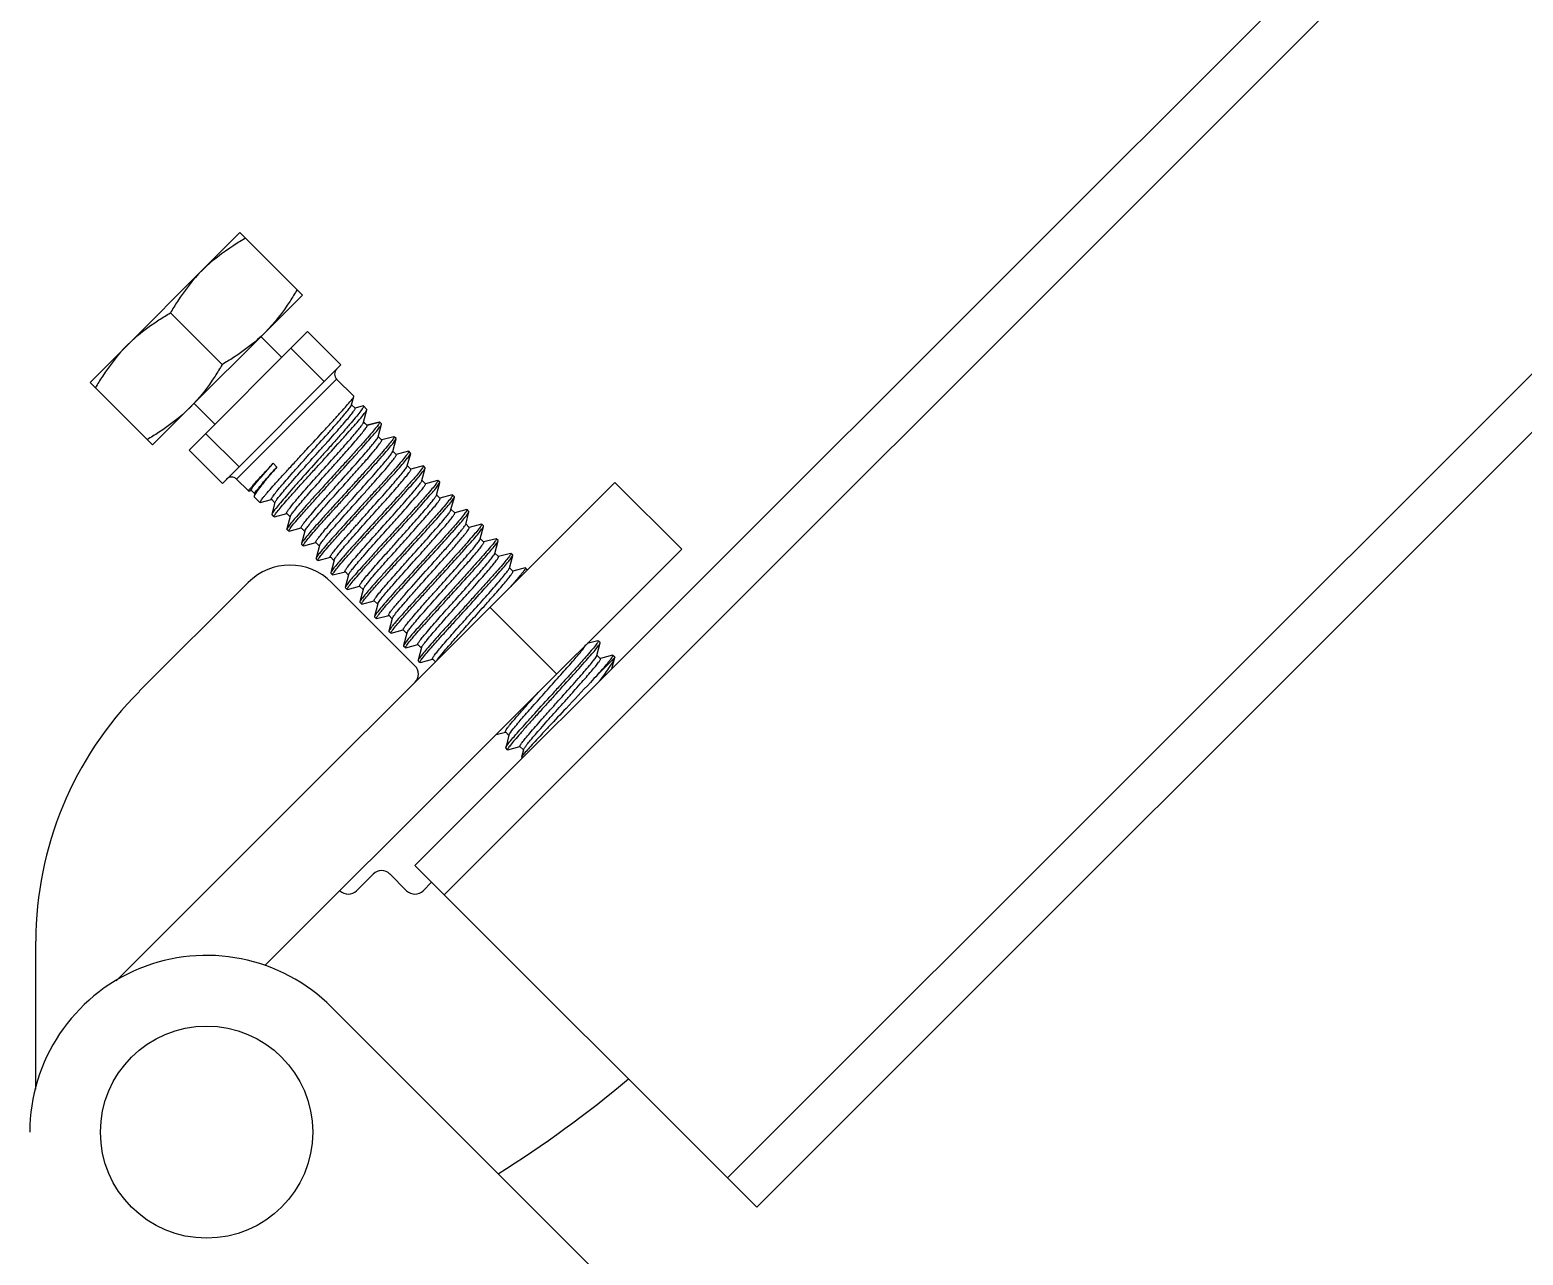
# Model space of a CAD drawing. Extents: x 27938 to 1507990, y 110129 to 923079.
# Drawn here: x 529863 to 530991, y 365994 to 366920 of the extents above; entities that cross this region are included whole.
import ezdxf

# ---------------------------------------------------------------- set-up
doc = ezdxf.new("R2010")
doc.units = 0
doc.header["$LTSCALE"] = 1000
doc.header["$MEASUREMENT"] = 0

msp = doc.modelspace()

# ---------------------------------------------------------------- linework, layer by layer
at = {"linetype": 'Continuous'}
for p, q in [((530154, 366288.5), (532699.4, 368833.9)), ((530176, 366266.5), (532721.4, 368811.9)), ((530390, 366052.6), (532935.4, 368598)), ((530412, 366030.6), (532957.4, 368576)), ((530021.9, 366766.7), (529908.7, 366653.4)), ((530021.9, 366766.7), (530069.1, 366719.5)), ((530069.1, 366719.5), (529955.8, 366606.3)), ((529969.4, 366706), (530008.4, 366667)), ((529983.5, 366602.4), (530072.9, 366691.9)), ((530037.6, 366688.1), (530053.4, 366672.3)), ((530072.9, 366691.9), (530098.1, 366666.7)), ((530060.4, 366679.3), (530085.5, 366654.2)), ((530008.6, 366577.2), (530098.1, 366666.7)), ((530019.4, 366580.5), (530094.9, 366656)), ((530107.9, 366643), (530094.9, 366656)), ((529908.7, 366653.4), (529955.8, 366606.3)), ((530106.2, 366636.5), (530107.9, 366642.8)), ((530107.9, 366642.8), (530107.9, 366643)), ((529987.3, 366637.7), (530003, 366622)), ((530108.9, 366634), (530106.2, 366636.7)), ((530114.8, 366635.7), (530108.9, 366634.1)), ((530114.8, 366635.7), (530115.2, 366635.7)), ((530117.7, 366633.1), (530115.2, 366635.7)), ((530115.2, 366623.4), (530117.7, 366632.9)), ((530117.7, 366633.1), (530117.7, 366633.1)), ((530117.7, 366632.9), (530117.7, 366633.1)), ((530118, 366620.9), (530115.2, 366623.7)), ((530117.9, 366621), (530115.2, 366623.6)), ((530127.1, 366623.5), (530117.9, 366621.1)), ((530118, 366620.9), (530117.9, 366621)), ((530127.4, 366623.4), (530118, 366620.9)), ((530126.2, 366612.4), (530128.7, 366621.9)), ((530127.1, 366623.5), (530127.3, 366623.5)), ((530127.3, 366623.5), (530127.4, 366623.4)), ((530128.7, 366622.1), (530127.4, 366623.5)), ((530128.7, 366621.9), (530128.7, 366622.1)), ((529996, 366615), (530021.2, 366589.8)), ((530128.9, 366610), (530126.3, 366612.6)), ((530138.1, 366612.5), (530128.9, 366610.1)), ((530137.2, 366601.4), (530139.7, 366610.9)), ((530138.1, 366612.5), (530138.4, 366612.5)), ((530139.7, 366611.1), (530138.4, 366612.5)), ((530139.7, 366610.9), (530139.7, 366611.1)), ((529983.5, 366602.4), (530008.6, 366577.2)), ((530139.9, 366599), (530137.3, 366601.6)), ((530149.1, 366601.5), (530139.9, 366599.1)), ((530148.2, 366590.4), (530150.8, 366599.8)), ((530149.1, 366601.5), (530149.4, 366601.5)), ((530150.7, 366600.1), (530149.4, 366601.5)), ((530150.8, 366599.8), (530150.7, 366600.1)), ((530047, 366592.4), (530049.7, 366589.6)), ((530148.2, 366590.2), (530148.2, 366590.4)), ((530150.9, 366587.9), (530148.3, 366590.6)), ((530160.1, 366590.5), (530150.9, 366588)), ((530159.2, 366579.4), (530161.8, 366588.8)), ((530160.1, 366590.5), (530160.4, 366590.5)), ((530161.7, 366589.1), (530160.4, 366590.5)), ((530161.8, 366588.8), (530161.7, 366589.1)), ((529928.5, 366201.5), (530305, 366577.9)), ((530028.4, 366571.5), (530019.4, 366580.5)), ((530162, 366576.9), (530159.3, 366579.6)), ((530171.1, 366579.5), (530161.9, 366577)), ((530170.2, 366568.4), (530172.8, 366577.8)), ((530171.1, 366579.5), (530171.4, 366579.5)), ((530172.8, 366578.1), (530171.4, 366579.5)), ((530172.8, 366577.8), (530172.8, 366578.1)), ((530355.4, 366527.6), (530305, 366577.9)), ((530028.5, 366571.4), (530028.4, 366571.5)), ((530028.5, 366571.4), (530030.3, 366571.9)), ((530030.3, 366572), (530033, 366569.3)), ((530033.1, 366569.5), (530032.6, 366567.7)), ((530037, 366562.9), (530032.6, 366567.2)), ((530037.2, 366562.9), (530045.6, 366565.1)), ((530045.6, 366565.2), (530048.3, 366562.5)), ((530173, 366565.9), (530170.3, 366568.6)), ((530182.1, 366568.5), (530172.9, 366566)), ((530181.2, 366557.4), (530183.8, 366566.8)), ((530182.1, 366568.5), (530182.4, 366568.5)), ((530183.8, 366567.1), (530182.4, 366568.5)), ((530183.8, 366566.8), (530183.8, 366567.1)), ((530037.2, 366562.9), (530037, 366562.9)), ((530048.3, 366562.8), (530046, 366554.1)), ((530046, 366554.1), (530046.1, 366553.8)), ((530047.7, 366552.1), (530046.1, 366553.8)), ((530048, 366552.1), (530057.2, 366554.6)), ((530057.1, 366554.7), (530059.8, 366552)), ((530184, 366554.9), (530181.3, 366557.6)), ((530193.1, 366557.5), (530184, 366555)), ((530192.3, 366546.3), (530194.8, 366555.8)), ((530193.1, 366557.5), (530193.4, 366557.4)), ((530194.8, 366556.1), (530193.4, 366557.4)), ((530194.8, 366555.8), (530194.8, 366556.1)), ((530048, 366552.1), (530047.7, 366552.1)), ((530059.9, 366552.2), (530057.3, 366542.8)), ((530057.3, 366542.8), (530057.4, 366542.5)), ((530058.7, 366541.1), (530057.4, 366542.5)), ((530059, 366541.1), (530068.2, 366543.6)), ((530068.1, 366543.7), (530070.8, 366541)), ((530195, 366543.9), (530192.3, 366546.6)), ((530204.2, 366546.5), (530195, 366544)), ((530203.3, 366535.3), (530205.8, 366544.8)), ((530204.2, 366546.5), (530204.4, 366546.4)), ((530205.8, 366545.1), (530204.4, 366546.4)), ((530205.8, 366544.8), (530205.8, 366545.1)), ((530059, 366541.1), (530058.7, 366541.1)), ((530070.9, 366541.2), (530068.3, 366531.8)), ((530068.3, 366531.8), (530068.4, 366531.5)), ((530069.7, 366530.1), (530068.4, 366531.5)), ((530070, 366530.1), (530069.7, 366530.1)), ((530070, 366530.1), (530079.2, 366532.6)), ((530079.1, 366532.7), (530081.8, 366530)), ((530081.9, 366530.2), (530079.4, 366520.7)), ((530206, 366532.9), (530203.3, 366535.6)), ((530215.2, 366535.4), (530206, 366533)), ((530214.3, 366524.3), (530216.8, 366533.8)), ((530215.2, 366535.4), (530215.4, 366535.4)), ((530216.8, 366534.1), (530215.4, 366535.4)), ((530216.8, 366533.8), (530216.8, 366534.1)), ((530040.7, 366213), (530355.4, 366527.6)), ((530079.4, 366520.7), (530079.4, 366520.5)), ((530080.7, 366519.1), (530079.4, 366520.5)), ((530081, 366519.1), (530080.7, 366519.1)), ((530081, 366519.1), (530090.2, 366521.6)), ((530090.2, 366521.7), (530092.8, 366519)), ((530092.9, 366519.2), (530090.4, 366509.7)), ((530214.2, 366524.1), (530214.3, 366524.3)), ((530217, 366521.9), (530214.3, 366524.6)), ((530226.2, 366524.4), (530217, 366522)), ((530225.3, 366513.3), (530227.8, 366522.8)), ((530226.2, 366524.4), (530226.4, 366524.4)), ((530227.8, 366523), (530226.4, 366524.4)), ((530227.8, 366522.8), (530227.8, 366523)), ((530090.4, 366509.7), (530090.4, 366509.5)), ((530091.8, 366508.1), (530090.4, 366509.5)), ((530092, 366508.1), (530091.8, 366508.1)), ((530092, 366508.1), (530101.2, 366510.5)), ((530101.2, 366510.6), (530103.8, 366508)), ((530103.9, 366508.2), (530101.4, 366498.7)), ((530228, 366510.9), (530225.3, 366513.5)), ((530237.2, 366513.4), (530228, 366511)), ((530237.2, 366513.4), (530237.4, 366513.4)), ((530238.8, 366512), (530237.4, 366513.4)), ((530238.8, 366512), (530238.8, 366512)), ((529945.9, 366420.2), (530028.2, 366502.4)), ((530091.1, 366502.4), (530154, 366439.5)), ((530101.4, 366498.7), (530101.4, 366498.5)), ((530102.8, 366497.1), (530101.4, 366498.5)), ((530103, 366497.1), (530102.8, 366497.1)), ((530103, 366497.1), (530112.2, 366499.5)), ((530112.2, 366499.6), (530114.8, 366497)), ((530114.9, 366497.2), (530112.4, 366487.7)), ((530112.4, 366487.7), (530112.4, 366487.5)), ((530113.8, 366486.1), (530112.4, 366487.5)), ((530114, 366486.1), (530113.8, 366486.1)), ((530114, 366486.1), (530123.2, 366488.5)), ((530123.2, 366488.6), (530125.9, 366486)), ((530125.9, 366486.2), (530123.4, 366476.7)), ((530125.9, 366486.2), (530126, 366486.4)), ((530123.4, 366476.7), (530123.4, 366476.4)), ((530124.8, 366475.1), (530123.4, 366476.4)), ((530125.1, 366475.1), (530124.8, 366475.1)), ((530125.1, 366475.1), (530134.2, 366477.5)), ((530134.2, 366477.6), (530136.9, 366474.9)), ((530136.9, 366475.2), (530134.4, 366465.7)), ((530261, 366433.2), (530210.7, 366483.6)), ((530134.4, 366465.7), (530134.4, 366465.4)), ((530135.8, 366464.1), (530134.4, 366465.4)), ((530136.1, 366464), (530135.8, 366464.1)), ((530136.1, 366464), (530145.2, 366466.5)), ((530145.2, 366466.6), (530147.9, 366463.9)), ((530147.9, 366464.2), (530145.4, 366454.7)), ((530145.4, 366454.7), (530145.4, 366454.4)), ((530146.8, 366453), (530145.4, 366454.4)), ((530147.1, 366453), (530146.8, 366453)), ((530147.1, 366453), (530156.2, 366455.5)), ((530156.2, 366455.6), (530158.9, 366452.9)), ((530158.9, 366453.2), (530156.4, 366443.7)), ((530292.2, 366458.4), (530283.9, 366456.2)), ((530291.3, 366447.3), (530293.9, 366456.7)), ((530292.2, 366458.4), (530292.5, 366458.4)), ((530293.9, 366457), (530292.5, 366458.4)), ((530293.9, 366456.7), (530293.9, 366457)), ((530156.4, 366443.7), (530156.4, 366443.4)), ((530157.8, 366442), (530156.4, 366443.4)), ((530158.1, 366442), (530157.8, 366442)), ((530158.1, 366442), (530167.3, 366444.5)), ((530167.2, 366444.6), (530169.4, 366442.4)), ((530294.1, 366444.8), (530291.4, 366447.5)), ((530291.8, 366432.6), (530304.9, 366445.7)), ((530303.2, 366447.4), (530294.1, 366444.9)), ((530302.6, 366437.1), (530304.9, 366445.7)), ((530303.5, 366447.3), (530303.2, 366447.4)), ((530304.9, 366446), (530303.5, 366447.3)), ((530304.9, 366446), (530304.9, 366445.7)), ((530215.3, 366387.5), (530222.3, 366389.4)), ((530222.3, 366389.5), (530224.9, 366386.9)), ((530225, 366387.1), (530222.5, 366377.6)), ((530222.5, 366377.4), (530222.5, 366377.6)), ((530223.9, 366376), (530222.5, 366377.4)), ((530224.1, 366376), (530233.3, 366378.4)), ((530233.3, 366378.5), (530236, 366375.9)), ((530236, 366376.1), (530234.5, 366370.5)), ((530234.5, 366370.5), (530234.6, 366370.3)), ((530235.8, 366370.3), (530234.6, 366370.3)), ((530110, 366269.6), (530122.6, 366282.2)), ((530135.1, 366282.2), (530147.7, 366269.6)), ((530154, 366288.5), (530412, 366030.6)), ((530154, 366288.5), (530412, 366030.6)), ((530160.3, 366269.6), (530166.6, 366276)), ((529867.7, 366119.8), (529867.7, 366231.5)), ((530341.9, 365930.8), (530091.1, 366181.6))]:
    msp.add_line(p, q, dxfattribs=at)
msp.add_circle((529996.7, 366087.2), 80.1, dxfattribs=at)
for centre, radius, start, end in [((530098.7, 366659.7), 5.34, 135, 225), ((530015.6, 366576.7), 5.34, 45, 135), ((530059.6, 366471), 44.5, 45, 135), ((530147.7, 366433.2), 8.9, 315, 45), ((530134.7, 366231.4), 266.9, 135, 179.9914), ((530128.8, 366275.9), 8.9, 45, 135), ((530103.7, 366275.9), 8.9, 225, 315), ((530154, 366275.9), 8.9, 225, 315), ((529996.7, 366087.2), 133.5, 45, 180), ((529743.5, 366809.1), 889.7, 302.1341, 309.9808)]:
    msp.add_arc(centre, radius, start, end, dxfattribs=at)
for points, knots in [([(529993.6, 366738.4), (530000.7, 366745.5), (530011.5, 366753.9), (530023.1, 366760.9), (530026, 366762.6)], [0, 0, 0, 0, 0.748734, 1, 1, 1, 1]), ([(529993.6, 366738.4), (529986.4, 366731.2), (529978.1, 366720.5), (529971.1, 366708.9), (529969.4, 366706)], [0, 0, 0, 0, 0.748734, 1, 1, 1, 1]), ([(530065, 366723.6), (530063.3, 366720.7), (530056.3, 366709.1), (530047.9, 366698.3), (530040.8, 366691.2)], [0, 0, 0, 0, 0.251266, 1, 1, 1, 1]), ([(529937, 366681.8), (529944.1, 366688.9), (529954.9, 366697.3), (529966.4, 366704.3), (529969.4, 366706)], [0, 0, 0, 0, 0.748734, 1, 1, 1, 1]), ([(530040.8, 366691.2), (530033.6, 366684), (530022.9, 366675.7), (530011.3, 366668.7), (530008.4, 366667)], [0, 0, 0, 0, 0.748734, 1, 1, 1, 1]), ([(529937, 366681.8), (529929.8, 366674.6), (529921.4, 366663.8), (529914.4, 366652.3), (529912.7, 366649.4)], [0, 0, 0, 0, 0.748734, 1, 1, 1, 1]), ([(530008.4, 366667), (530006.7, 366664), (529999.7, 366652.5), (529991.3, 366641.7), (529984.2, 366634.6)], [0, 0, 0, 0, 0.251266, 1, 1, 1, 1]), ([(530072.3, 366603), (530076.8, 366607.8), (530083.3, 366614.8), (530091.5, 366623.8), (530096.8, 366629.6), (530101.2, 366634.5), (530104.5, 366638.3), (530106.6, 366640.8), (530107.5, 366642.2), (530107.8, 366642.6), (530107.9, 366642.8)], [0, 0, 0, 0, 0.368142, 0.535897, 0.684709, 0.809342, 0.905414, 0.969598, 0.989056, 1, 1, 1, 1]), ([(529984.2, 366634.6), (529977, 366627.4), (529966.2, 366619), (529954.7, 366612), (529951.8, 366610.3)], [0, 0, 0, 0, 0.748734, 1, 1, 1, 1]), ([(530045.6, 366565.2), (530045.5, 366565.3), (530045.6, 366565.7), (530045.9, 366566.3), (530046.5, 366567.2), (530047.9, 366569), (530050.2, 366572), (530053.8, 366576.2), (530058.2, 366581.3), (530063.3, 366587), (530068.9, 366593.3), (530076.6, 366601.9), (530084.3, 366610.4), (530091.5, 366618.6), (530096.2, 366623.9), (530100.1, 366628.4), (530103.1, 366632), (530105, 366634.6), (530106, 366636), (530106.2, 366636.5)], [0, 0, 0, 0, 0.003461, 0.010825, 0.022535, 0.038573, 0.083113, 0.142879, 0.21566, 0.298761, 0.389116, 0.483412, 0.670116, 0.755815, 0.832283, 0.896851, 0.947308, 0.981997, 1, 1, 1, 1]), ([(530048.7, 366563.6), (530049.2, 366564.3), (530050.5, 366566.1), (530054.4, 366571), (530061.3, 366578.9), (530071.1, 366590), (530080.3, 366600.1), (530087.7, 366608.4), (530092.9, 366614.2), (530097.6, 366619.5), (530101.6, 366624.1), (530104.8, 366628), (530107.1, 366630.8), (530108.4, 366632.7), (530108.9, 366633.6), (530109, 366634), (530108.9, 366634)], [0, 0, 0, 0, 0.028348, 0.07231, 0.200737, 0.367922, 0.551326, 0.641466, 0.726551, 0.80379, 0.870677, 0.92508, 0.96531, 0.990227, 0.996843, 1, 1, 1, 1]), ([(530115.2, 366635.7), (530115.3, 366635.6), (530115.2, 366635.1), (530114.8, 366634.4), (530114.1, 366633.3), (530112.5, 366631.1), (530109.7, 366627.6), (530105.5, 366622.6), (530100.2, 366616.5), (530094.2, 366609.7), (530087.6, 366602.3), (530083, 366597.2), (530080.7, 366594.7)], [0, 0, 0, 0, 0.007287, 0.022596, 0.046895, 0.080168, 0.172563, 0.296519, 0.44737, 0.619385, 0.805971, 1, 1, 1, 1]), ([(530082.7, 366592.6), (530087.1, 366597.4), (530093.4, 366604.4), (530101.5, 366613.4), (530106.7, 366619.2), (530111.1, 366624.2), (530114.4, 366628.1), (530116.5, 366630.9), (530117.6, 366632.3), (530117.7, 366632.9)], [0, 0, 0, 0, 0.36438, 0.530796, 0.678891, 0.803581, 0.9006, 0.966696, 1, 1, 1, 1]), ([(530057.1, 366554.7), (530057.1, 366554.8), (530057.1, 366555.1), (530057.6, 366556), (530058.8, 366557.8), (530061.1, 366560.6), (530064.2, 366564.4), (530068.1, 366568.9), (530072.6, 366574.1), (530077.6, 366579.7), (530084.8, 366587.7), (530093.5, 366597.4), (530102.9, 366608), (530109.4, 366615.5), (530113.1, 366620.2), (530114.4, 366621.9), (530114.8, 366622.6)], [0, 0, 0, 0, 0.003296, 0.010079, 0.03549, 0.076381, 0.131511, 0.19909, 0.276886, 0.362322, 0.452558, 0.635372, 0.801219, 0.928261, 0.971785, 1, 1, 1, 1]), ([(530059.9, 366552.2), (530060, 366552.8), (530060.9, 366554.1), (530062.8, 366556.6), (530065.7, 366560.1), (530069.4, 366564.5), (530073.9, 366569.6), (530080.8, 366577.4), (530088, 366585.5), (530095.4, 366593.7), (530100.7, 366599.7), (530105.6, 366605.2), (530109.8, 366610), (530113.2, 366614.1), (530115.5, 366617), (530116.9, 366618.8), (530117.5, 366619.7), (530117.9, 366620.4), (530118, 366620.8), (530118, 366620.9)], [0, 0, 0, 0, 0.018431, 0.053472, 0.104134, 0.168694, 0.244894, 0.330055, 0.515024, 0.608298, 0.697696, 0.780063, 0.852494, 0.912444, 0.95783, 0.974565, 0.987157, 0.995562, 1, 1, 1, 1]), ([(530127.4, 366623.4), (530127.4, 366623.3), (530127.2, 366622.8), (530126.7, 366622.1), (530125.9, 366620.9), (530124.2, 366618.7), (530121.3, 366615.3), (530117, 366610.3), (530111.7, 366604.4), (530105.7, 366597.7), (530099.2, 366590.5), (530094.6, 366585.5), (530092.3, 366583)], [0, 0, 0, 0, 0.00868, 0.025879, 0.051887, 0.086569, 0.180747, 0.305089, 0.45505, 0.625126, 0.809034, 1, 1, 1, 1]), ([(530093.7, 366581.6), (530098.1, 366586.4), (530104.5, 366593.4), (530112.5, 366602.4), (530117.7, 366608.2), (530122.1, 366613.2), (530125.4, 366617.1), (530127.5, 366619.8), (530128.6, 366621.3), (530128.7, 366621.9)], [0, 0, 0, 0, 0.364381, 0.5308, 0.678899, 0.803591, 0.900607, 0.966701, 1, 1, 1, 1]), ([(530114.8, 366622.6), (530114.9, 366622.7), (530115, 366623), (530115.1, 366623.2), (530115.2, 366623.4)], [0, 0, 0, 0, 0.313787, 1, 1, 1, 1]), ([(530068.1, 366543.7), (530068.1, 366543.7), (530068.1, 366544.1), (530068.6, 366545.1), (530070, 366547.1), (530072.4, 366550.1), (530075.8, 366554.1), (530080, 366558.9), (530084.8, 366564.4), (530090.2, 366570.4), (530097.6, 366578.7), (530105, 366586.9), (530111.9, 366594.8), (530116.5, 366600), (530120.3, 366604.4), (530123.2, 366608), (530125.1, 366610.5), (530126.1, 366611.9), (530126.2, 366612.4)], [0, 0, 0, 0, 0.003453, 0.010691, 0.037881, 0.081592, 0.14037, 0.212138, 0.294327, 0.383985, 0.477885, 0.664852, 0.751185, 0.82854, 0.894141, 0.945651, 0.981282, 1, 1, 1, 1]), ([(530070.9, 366541.2), (530071, 366541.8), (530072, 366543.1), (530073.8, 366545.7), (530076.8, 366549.2), (530080.6, 366553.7), (530085.1, 366558.9), (530092.1, 366566.7), (530099.5, 366575), (530106.9, 366583.3), (530112.2, 366589.2), (530117.1, 366594.7), (530121.2, 366599.5), (530124.6, 366603.6), (530127, 366606.6), (530128.4, 366608.6), (530128.9, 366609.5), (530129, 366609.9), (530128.9, 366610)], [0, 0, 0, 0, 0.01868, 0.054278, 0.105764, 0.171349, 0.248695, 0.335028, 0.522011, 0.615926, 0.705601, 0.787809, 0.859594, 0.918387, 0.96211, 0.989307, 0.996546, 1, 1, 1, 1]), ([(530138.4, 366612.5), (530138.4, 366612.4), (530138.3, 366611.9), (530137.9, 366611.3), (530137.2, 366610.2), (530135.5, 366608.1), (530132.7, 366604.7), (530128.4, 366599.7), (530123.1, 366593.7), (530116.9, 366586.9), (530110.3, 366579.6), (530105.7, 366574.6), (530103.4, 366572)], [0, 0, 0, 0, 0.006599, 0.021626, 0.045784, 0.078991, 0.171388, 0.295465, 0.44652, 0.61879, 0.805664, 1, 1, 1, 1]), ([(530104.7, 366570.6), (530109.1, 366575.4), (530115.5, 366582.4), (530123.6, 366591.4), (530128.8, 366597.2), (530133.1, 366602.2), (530136.4, 366606.1), (530138.5, 366608.8), (530139.6, 366610.3), (530139.7, 366610.9)], [0, 0, 0, 0, 0.364381, 0.530796, 0.678894, 0.80359, 0.900609, 0.966703, 1, 1, 1, 1]), ([(530037, 366562.9), (530036.9, 366562.9), (530037.1, 366563.4), (530037.5, 366564), (530038.3, 366565.1), (530039.3, 366566.5), (530040.8, 366568.2), (530043.3, 366571.1), (530047.1, 366575.5), (530052.5, 366581.4), (530058.7, 366588.2), (530065.4, 366595.5), (530070, 366600.5), (530072.3, 366603)], [0, 0, 0, 0, 0.006287, 0.021187, 0.045277, 0.078448, 0.120429, 0.17084, 0.294962, 0.446101, 0.618491, 0.80551, 1, 1, 1, 1]), ([(530079.1, 366532.7), (530079.1, 366532.7), (530079.1, 366533.1), (530079.7, 366534.1), (530081, 366536), (530083.5, 366539.1), (530086.8, 366543.1), (530091, 366547.9), (530095.9, 366553.4), (530101.2, 366559.4), (530108.6, 366567.7), (530116, 366575.9), (530123, 366583.8), (530127.5, 366589), (530131.3, 366593.4), (530134.2, 366596.9), (530136.1, 366599.5), (530137.1, 366600.9), (530137.2, 366601.4)], [0, 0, 0, 0, 0.003453, 0.010691, 0.03788, 0.081592, 0.14037, 0.212137, 0.294327, 0.383985, 0.477885, 0.664851, 0.751185, 0.82854, 0.894141, 0.945652, 0.981282, 1, 1, 1, 1]), ([(530081.9, 366530.2), (530082, 366530.8), (530083, 366532.1), (530084.9, 366534.7), (530087.8, 366538.2), (530091.6, 366542.7), (530096.1, 366547.8), (530103.1, 366555.7), (530110.5, 366563.9), (530117.9, 366572.2), (530123.2, 366578.2), (530128.1, 366583.7), (530132.3, 366588.5), (530135.6, 366592.6), (530138, 366595.6), (530139.4, 366597.6), (530139.9, 366598.5), (530140, 366598.9), (530139.9, 366599)], [0, 0, 0, 0, 0.01868, 0.054279, 0.105765, 0.171349, 0.248696, 0.335028, 0.522011, 0.615926, 0.705601, 0.787809, 0.859594, 0.918386, 0.962109, 0.989307, 0.996546, 1, 1, 1, 1]), ([(530149.4, 366601.5), (530149.4, 366601.4), (530149.3, 366600.9), (530148.9, 366600.3), (530148.2, 366599.2), (530146.5, 366597.1), (530143.7, 366593.6), (530139.4, 366588.7), (530134.1, 366582.7), (530128, 366575.9), (530121.3, 366568.6), (530116.7, 366563.6), (530114.4, 366561)], [0, 0, 0, 0, 0.006599, 0.021626, 0.045783, 0.07899, 0.171389, 0.295471, 0.446525, 0.618791, 0.805663, 1, 1, 1, 1]), ([(530115.7, 366559.6), (530120.1, 366564.4), (530126.5, 366571.4), (530134.6, 366580.4), (530139.8, 366586.2), (530144.1, 366591.2), (530147.4, 366595.1), (530149.5, 366597.8), (530150.6, 366599.3), (530150.8, 366599.8)], [0, 0, 0, 0, 0.364389, 0.530808, 0.678904, 0.803593, 0.90061, 0.966703, 1, 1, 1, 1]), ([(530028.4, 366571.5), (530028.4, 366571.5), (530028.4, 366571.7), (530028.6, 366572), (530029, 366572.5), (530029.8, 366573.5), (530031.2, 366575.1), (530033.3, 366577.6), (530036, 366580.6), (530039.3, 366584.1), (530043, 366588.1), (530045.6, 366590.9), (530047, 366592.4)], [0, 0, 0, 0, 0.005738, 0.019134, 0.040805, 0.070779, 0.155209, 0.27106, 0.416301, 0.588313, 0.78408, 1, 1, 1, 1]), ([(530030.3, 366572), (530030.2, 366572.2), (530030.6, 366572.9), (530031.2, 366573.9), (530032.6, 366575.8), (530034.5, 366578.1), (530037, 366581), (530041.2, 366585.8), (530044.6, 366589.7), (530047, 366592.4)], [0, 0, 0, 0, 0.021147, 0.073565, 0.158215, 0.273875, 0.418588, 0.589838, 1, 1, 1, 1]), ([(530049.7, 366589.6), (530047.5, 366586.9), (530043.4, 366582.2), (530038.1, 366575.8), (530034.8, 366571.5), (530033.2, 366569), (530032.7, 366568.1), (530032.6, 366567.7)], [0, 0, 0, 0, 0.376924, 0.679521, 0.890722, 0.958383, 1, 1, 1, 1]), ([(530033.1, 366569.5), (530033.1, 366569.9), (530033.6, 366570.6), (530034.6, 366572), (530036, 366573.8), (530038.9, 366577.3), (530043.5, 366582.6), (530047.5, 366587.1), (530049.7, 366589.6)], [0, 0, 0, 0, 0.036338, 0.100465, 0.191874, 0.309308, 0.615028, 1, 1, 1, 1]), ([(530080.7, 366594.7), (530076.4, 366589.9), (530070.1, 366582.9), (530062.1, 366573.9), (530057, 366568), (530052.7, 366563), (530049.4, 366559), (530047.3, 366556.2), (530046.2, 366554.7), (530046, 366554.1)], [0, 0, 0, 0, 0.362585, 0.528363, 0.676115, 0.800828, 0.898293, 0.965295, 1, 1, 1, 1]), ([(530047.7, 366552.1), (530047.6, 366552.2), (530047.8, 366552.7), (530048.2, 366553.3), (530048.9, 366554.4), (530050.5, 366556.5), (530053.4, 366560), (530057.7, 366564.9), (530063, 366570.9), (530069.1, 366577.7), (530075.8, 366585), (530080.4, 366590.1), (530082.7, 366592.6)], [0, 0, 0, 0, 0.006599, 0.021626, 0.045784, 0.078991, 0.171388, 0.295465, 0.446519, 0.61879, 0.805664, 1, 1, 1, 1]), ([(530090.2, 366521.7), (530090.1, 366521.7), (530090.1, 366522.1), (530090.6, 366523), (530092, 366525), (530094.4, 366527.9), (530097.7, 366531.9), (530101.8, 366536.6), (530106.6, 366542), (530111.8, 366547.9), (530119.1, 366556.1), (530126.4, 366564.3), (530133.4, 366572.1), (530138, 366577.4), (530141.8, 366581.9), (530144.9, 366585.5), (530146.9, 366588.2), (530147.9, 366589.6), (530148.2, 366590.2)], [0, 0, 0, 0, 0.003411, 0.010523, 0.037228, 0.080172, 0.137959, 0.208589, 0.289589, 0.378106, 0.47102, 0.656885, 0.743278, 0.821187, 0.887872, 0.941003, 0.97876, 1, 1, 1, 1]), ([(530093.3, 366520.1), (530093.8, 366520.9), (530095.1, 366522.6), (530098.8, 366527.3), (530105.4, 366534.9), (530114.8, 366545.5), (530123.5, 366555.2), (530130.6, 366563.1), (530135.6, 366568.7), (530140.1, 366573.8), (530143.9, 366578.3), (530147, 366582), (530149.2, 366584.8), (530150.5, 366586.6), (530151, 366587.5), (530151, 366587.9), (530150.9, 366587.9)], [0, 0, 0, 0, 0.029221, 0.073567, 0.201629, 0.367682, 0.550054, 0.639909, 0.724906, 0.802249, 0.869396, 0.924152, 0.964754, 0.989983, 0.99672, 1, 1, 1, 1]), ([(530160.4, 366590.5), (530160.5, 366590.4), (530160.3, 366589.9), (530159.9, 366589.3), (530159.2, 366588.2), (530157.6, 366586.1), (530154.7, 366582.6), (530150.4, 366577.7), (530145.1, 366571.7), (530139, 366564.9), (530132.3, 366557.6), (530127.7, 366552.5), (530125.4, 366550)], [0, 0, 0, 0, 0.006598, 0.021624, 0.045781, 0.078987, 0.171384, 0.29546, 0.44651, 0.618781, 0.80566, 1, 1, 1, 1]), ([(530126.8, 366548.6), (530131.1, 366553.4), (530137.5, 366560.4), (530145.6, 366569.3), (530150.8, 366575.2), (530155.1, 366580.1), (530158.4, 366584.1), (530160.5, 366586.8), (530161.6, 366588.3), (530161.8, 366588.8)], [0, 0, 0, 0, 0.364379, 0.530797, 0.678896, 0.80359, 0.900607, 0.966701, 1, 1, 1, 1]), ([(530092.3, 366583), (530088, 366578.2), (530081.6, 366571.2), (530073.5, 366562.3), (530068.3, 366556.4), (530064, 366551.5), (530060.7, 366547.5), (530058.6, 366544.8), (530057.5, 366543.3), (530057.3, 366542.8)], [0, 0, 0, 0, 0.36446, 0.530907, 0.67902, 0.803709, 0.900704, 0.966759, 1, 1, 1, 1]), ([(530058.7, 366541.1), (530058.6, 366541.2), (530058.8, 366541.7), (530059.2, 366542.3), (530059.9, 366543.4), (530061.5, 366545.5), (530064.4, 366549), (530068.7, 366553.9), (530074, 366559.9), (530080.1, 366566.7), (530086.8, 366574), (530091.4, 366579.1), (530093.7, 366581.6)], [0, 0, 0, 0, 0.006598, 0.021625, 0.04578, 0.078987, 0.171384, 0.295461, 0.446512, 0.618782, 0.805661, 1, 1, 1, 1]), ([(530101.2, 366510.6), (530101.1, 366510.7), (530101.2, 366511.1), (530101.6, 366512), (530103, 366513.9), (530105.3, 366516.8), (530108.5, 366520.7), (530112.6, 366525.3), (530117.2, 366530.7), (530122.4, 366536.5), (530129.6, 366544.6), (530138.5, 366554.4), (530146.8, 366563.8), (530152.4, 366570.3), (530155.5, 366574), (530157.7, 366576.8), (530158.8, 366578.4), (530159.1, 366579)], [0, 0, 0, 0, 0.003368, 0.010354, 0.036572, 0.078742, 0.135528, 0.20501, 0.284805, 0.372166, 0.464077, 0.64881, 0.81371, 0.881483, 0.936251, 0.976167, 1, 1, 1, 1]), ([(530104.2, 366508.8), (530104.6, 366509.5), (530105.8, 366511.2), (530109.4, 366515.8), (530115.9, 366523.3), (530125.3, 366533.9), (530134, 366543.6), (530141.2, 366551.6), (530146.3, 366557.3), (530150.8, 366562.6), (530154.8, 366567.1), (530158, 366570.9), (530160.2, 366573.8), (530161.5, 366575.6), (530162, 366576.5), (530162, 366576.9), (530162, 366576.9)], [0, 0, 0, 0, 0.02672, 0.069018, 0.194536, 0.360069, 0.543539, 0.634344, 0.720433, 0.798907, 0.86713, 0.922821, 0.964145, 0.989828, 0.99668, 1, 1, 1, 1]), ([(530171.4, 366579.5), (530171.5, 366579.4), (530171.3, 366578.9), (530170.9, 366578.3), (530170.2, 366577.2), (530168.6, 366575.1), (530165.7, 366571.6), (530161.4, 366566.7), (530156.1, 366560.7), (530150, 366553.9), (530143.3, 366546.6), (530138.7, 366541.5), (530136.4, 366539)], [0, 0, 0, 0, 0.006599, 0.021626, 0.045785, 0.078991, 0.171389, 0.295468, 0.446524, 0.618793, 0.805664, 1, 1, 1, 1]), ([(530137.8, 366537.6), (530142.1, 366542.4), (530148.5, 366549.4), (530156.6, 366558.3), (530161.8, 366564.2), (530166.1, 366569.1), (530169.4, 366573), (530171.5, 366575.8), (530172.6, 366577.3), (530172.8, 366577.8)], [0, 0, 0, 0, 0.364384, 0.5308, 0.678898, 0.803592, 0.90061, 0.966703, 1, 1, 1, 1]), ([(530032.6, 366567.7), (530032.6, 366567.7), (530032.5, 366567.5), (530032.5, 366567.3), (530032.6, 366567.2)], [0, 0, 0, 0, 0.336514, 1, 1, 1, 1]), ([(530103.4, 366572), (530099, 366567.2), (530092.6, 366560.2), (530084.5, 366551.2), (530079.3, 366545.4), (530075, 366540.4), (530071.7, 366536.5), (530069.6, 366533.8), (530068.5, 366532.3), (530068.3, 366531.8)], [0, 0, 0, 0, 0.364466, 0.530913, 0.679023, 0.803712, 0.900708, 0.966761, 1, 1, 1, 1]), ([(530069.7, 366530.1), (530069.7, 366530.2), (530069.8, 366530.7), (530070.2, 366531.3), (530070.9, 366532.4), (530072.6, 366534.5), (530075.4, 366538), (530079.7, 366542.9), (530085, 366548.9), (530091.1, 366555.7), (530097.8, 366563), (530102.4, 366568.1), (530104.7, 366570.6)], [0, 0, 0, 0, 0.006599, 0.021626, 0.045783, 0.078991, 0.17139, 0.295472, 0.446528, 0.618793, 0.805664, 1, 1, 1, 1]), ([(530112.2, 366499.6), (530112.1, 366499.7), (530112.2, 366500.1), (530112.6, 366501), (530113.9, 366502.8), (530116.2, 366505.7), (530119.4, 366509.5), (530123.3, 366514.1), (530127.9, 366519.3), (530133, 366525), (530140.2, 366533), (530148.9, 366542.8), (530158.3, 366553.4), (530164.8, 366560.9), (530168.4, 366565.4), (530169.6, 366567.1), (530170, 366567.8)], [0, 0, 0, 0, 0.003326, 0.010193, 0.035938, 0.077359, 0.133176, 0.201544, 0.28017, 0.366406, 0.457339, 0.640956, 0.806417, 0.931592, 0.973615, 1, 1, 1, 1]), ([(530115.1, 366497.6), (530115.4, 366498.2), (530116.5, 366499.8), (530118.7, 366502.6), (530121.8, 366506.4), (530127.4, 366512.9), (530135.7, 366522.2), (530144.6, 366532.1), (530151.8, 366540.2), (530156.9, 366546), (530161.6, 366551.3), (530165.6, 366555.9), (530168.9, 366559.8), (530171.2, 366562.7), (530172.5, 366564.6), (530173, 366565.5), (530173, 366565.9), (530173, 366565.9)], [0, 0, 0, 0, 0.024173, 0.064372, 0.119353, 0.187267, 0.352243, 0.536827, 0.628608, 0.715817, 0.795456, 0.864788, 0.921444, 0.963514, 0.989667, 0.996638, 1, 1, 1, 1]), ([(530182.4, 366568.5), (530182.5, 366568.4), (530182.3, 366567.9), (530182, 366567.3), (530181.2, 366566.2), (530179.6, 366564.1), (530176.7, 366560.6), (530172.4, 366555.7), (530167.1, 366549.7), (530161, 366542.9), (530154.3, 366535.6), (530149.7, 366530.5), (530147.4, 366528)], [0, 0, 0, 0, 0.006599, 0.021626, 0.045782, 0.078989, 0.171387, 0.295468, 0.446521, 0.618788, 0.805663, 1, 1, 1, 1]), ([(530148.8, 366526.6), (530153.1, 366531.4), (530159.5, 366538.4), (530167.6, 366547.3), (530172.8, 366553.2), (530177.1, 366558.1), (530180.5, 366562), (530182.5, 366564.8), (530183.6, 366566.2), (530183.8, 366566.8)], [0, 0, 0, 0, 0.364389, 0.530808, 0.678905, 0.803593, 0.900609, 0.966702, 1, 1, 1, 1]), ([(530170, 366567.8), (530170, 366567.8), (530170.1, 366568), (530170.2, 366568.2), (530170.2, 366568.4)], [0, 0, 0, 0, 0.304527, 1, 1, 1, 1]), ([(530048.3, 366562.8), (530048.3, 366562.8), (530048.4, 366563.1), (530048.6, 366563.4), (530048.7, 366563.6)], [0, 0, 0, 0, 0.186143, 1, 1, 1, 1]), ([(530114.4, 366561), (530110, 366556.2), (530103.6, 366549.2), (530095.5, 366540.2), (530090.3, 366534.4), (530086, 366529.4), (530082.7, 366525.5), (530080.6, 366522.8), (530079.5, 366521.3), (530079.4, 366520.7)], [0, 0, 0, 0, 0.364457, 0.530899, 0.679012, 0.803706, 0.900705, 0.966759, 1, 1, 1, 1]), ([(530080.7, 366519.1), (530080.7, 366519.2), (530080.8, 366519.7), (530081.2, 366520.3), (530081.9, 366521.4), (530083.6, 366523.5), (530086.4, 366527), (530090.7, 366531.9), (530096, 366537.9), (530102.2, 366544.7), (530108.8, 366552), (530113.4, 366557), (530115.7, 366559.6)], [0, 0, 0, 0, 0.006597, 0.021623, 0.045779, 0.078985, 0.171381, 0.295456, 0.44651, 0.618782, 0.805661, 1, 1, 1, 1]), ([(530123.2, 366488.6), (530123.1, 366488.7), (530123.2, 366489), (530123.6, 366489.9), (530124.9, 366491.8), (530127.1, 366494.5), (530130.2, 366498.3), (530134.1, 366502.8), (530138.6, 366507.9), (530143.6, 366513.5), (530150.7, 366521.5), (530159.4, 366531.2), (530168.8, 366541.7), (530175.4, 366549.3), (530179.1, 366554), (530180.4, 366555.7), (530180.8, 366556.5)], [0, 0, 0, 0, 0.003285, 0.010037, 0.035326, 0.076021, 0.1309, 0.198187, 0.275678, 0.360819, 0.450797, 0.633314, 0.7993, 0.92703, 0.971108, 1, 1, 1, 1]), ([(530126, 366486.4), (530126.2, 366487), (530127.3, 366488.5), (530129.3, 366491.1), (530132.4, 366494.8), (530137.9, 366501.3), (530146.2, 366510.6), (530155.1, 366520.5), (530162.4, 366528.7), (530167.6, 366534.6), (530172.4, 366540), (530176.5, 366544.7), (530179.8, 366548.7), (530182.1, 366551.6), (530183.5, 366553.5), (530184, 366554.5), (530184.1, 366554.8), (530184, 366554.9)], [0, 0, 0, 0, 0.021586, 0.059632, 0.112982, 0.179814, 0.344197, 0.529911, 0.622691, 0.711053, 0.791891, 0.862368, 0.92002, 0.96286, 0.9895, 0.996595, 1, 1, 1, 1]), ([(530193.4, 366557.4), (530193.5, 366557.4), (530193.3, 366556.9), (530193, 366556.3), (530192.2, 366555.2), (530190.6, 366553.1), (530187.7, 366549.6), (530183.4, 366544.6), (530178.1, 366538.7), (530172, 366531.9), (530165.3, 366524.6), (530160.8, 366519.5), (530158.4, 366516.9)], [0, 0, 0, 0, 0.006598, 0.021624, 0.045781, 0.078987, 0.171383, 0.295458, 0.446509, 0.61878, 0.80566, 1, 1, 1, 1]), ([(530159.8, 366515.6), (530164.2, 366520.4), (530170.5, 366527.3), (530178.6, 366536.3), (530183.8, 366542.2), (530188.1, 366547.1), (530191.5, 366551), (530193.5, 366553.8), (530194.6, 366555.2), (530194.8, 366555.8)], [0, 0, 0, 0, 0.364378, 0.530795, 0.678895, 0.803589, 0.900607, 0.966701, 1, 1, 1, 1]), ([(530180.8, 366556.5), (530180.9, 366556.6), (530181, 366556.9), (530181.2, 366557.1), (530181.2, 366557.4)], [0, 0, 0, 0, 0.316982, 1, 1, 1, 1]), ([(530125.4, 366550), (530121, 366545.2), (530114.6, 366538.2), (530106.6, 366529.2), (530101.3, 366523.4), (530097, 366518.4), (530093.7, 366514.5), (530091.6, 366511.8), (530090.5, 366510.3), (530090.4, 366509.7)], [0, 0, 0, 0, 0.364462, 0.53091, 0.679022, 0.803711, 0.900705, 0.966759, 1, 1, 1, 1]), ([(530091.8, 366508.1), (530091.7, 366508.2), (530091.8, 366508.7), (530092.2, 366509.3), (530093, 366510.4), (530094.6, 366512.5), (530097.4, 366515.9), (530101.7, 366520.9), (530107.1, 366526.9), (530113.2, 366533.7), (530119.8, 366541), (530124.4, 366546), (530126.8, 366548.6)], [0, 0, 0, 0, 0.006599, 0.021625, 0.045781, 0.078988, 0.171386, 0.295465, 0.446518, 0.618786, 0.805663, 1, 1, 1, 1]), ([(530147.7, 366494.8), (530152.5, 366500.1), (530159.8, 366508.3), (530169.4, 366519.1), (530176.4, 366526.9), (530182.5, 366533.8), (530186.8, 366538.9), (530189.4, 366542.2), (530190.8, 366544), (530191.7, 366545.3), (530192.2, 366546), (530192.3, 366546.3)], [0, 0, 0, 0, 0.315652, 0.481067, 0.637651, 0.775532, 0.886036, 0.92879, 0.962295, 0.98609, 1, 1, 1, 1]), ([(530150.5, 366492), (530152.9, 366494.7), (530157.9, 366500.4), (530165.5, 366508.9), (530173.2, 366517.5), (530180.4, 366525.5), (530185.7, 366531.6), (530189.3, 366535.9), (530191.5, 366538.5), (530193.1, 366540.5), (530194.3, 366542.2), (530194.8, 366543.1), (530195.1, 366543.8), (530195, 366543.9)], [0, 0, 0, 0, 0.158726, 0.329961, 0.501874, 0.662563, 0.800917, 0.858659, 0.907407, 0.946342, 0.974839, 0.992548, 1, 1, 1, 1]), ([(530204.4, 366546.4), (530204.5, 366546.4), (530204.4, 366545.9), (530204, 366545.2), (530203.2, 366544.1), (530201.6, 366542), (530198.7, 366538.6), (530194.4, 366533.6), (530189.1, 366527.6), (530183, 366520.9), (530176.4, 366513.5), (530171.8, 366508.5), (530169.4, 366505.9)], [0, 0, 0, 0, 0.006599, 0.021626, 0.045784, 0.078991, 0.171389, 0.29547, 0.446525, 0.618793, 0.805664, 1, 1, 1, 1]), ([(530170.8, 366504.6), (530175.2, 366509.4), (530181.5, 366516.3), (530189.6, 366525.3), (530194.8, 366531.1), (530199.1, 366536.1), (530202.5, 366540), (530204.5, 366542.8), (530205.7, 366544.2), (530205.8, 366544.8)], [0, 0, 0, 0, 0.364386, 0.530805, 0.678901, 0.803594, 0.900611, 0.966704, 1, 1, 1, 1]), ([(530136.4, 366539), (530132, 366534.2), (530125.7, 366527.2), (530117.6, 366518.2), (530112.4, 366512.4), (530108, 366507.4), (530104.7, 366503.5), (530102.6, 366500.7), (530101.5, 366499.3), (530101.4, 366498.7)], [0, 0, 0, 0, 0.364464, 0.53091, 0.679021, 0.803712, 0.900709, 0.966761, 1, 1, 1, 1]), ([(530102.8, 366497.1), (530102.7, 366497.2), (530102.8, 366497.6), (530103.2, 366498.3), (530104, 366499.4), (530105.6, 366501.5), (530108.4, 366504.9), (530112.8, 366509.9), (530118.1, 366515.9), (530124.2, 366522.7), (530130.8, 366530), (530135.4, 366535), (530137.8, 366537.6)], [0, 0, 0, 0, 0.006599, 0.021626, 0.045784, 0.078991, 0.171389, 0.29547, 0.446525, 0.618793, 0.805664, 1, 1, 1, 1]), ([(530145.2, 366466.6), (530145.1, 366466.7), (530145.2, 366467.1), (530145.7, 366468), (530147.1, 366470), (530149.5, 366473), (530152.9, 366477), (530157.1, 366481.9), (530161.9, 366487.3), (530167.2, 366493.3), (530174.7, 366501.6), (530182, 366509.8), (530189, 366517.7), (530193.6, 366522.9), (530197.3, 366527.3), (530200.3, 366530.9), (530202.2, 366533.4), (530203.1, 366534.8), (530203.3, 366535.3)], [0, 0, 0, 0, 0.003454, 0.01069, 0.03788, 0.081592, 0.14037, 0.212137, 0.294327, 0.383985, 0.477885, 0.664852, 0.751185, 0.82854, 0.894141, 0.945652, 0.981282, 1, 1, 1, 1]), ([(530147.9, 366464.2), (530148.1, 366464.7), (530149, 366466.1), (530150.9, 366468.6), (530153.9, 366472.2), (530157.6, 366476.6), (530162.2, 366481.8), (530169.2, 366489.7), (530176.5, 366497.9), (530184, 366506.2), (530189.3, 366512.2), (530194.1, 366517.6), (530198.3, 366522.5), (530201.7, 366526.5), (530204.1, 366529.5), (530205.5, 366531.5), (530206, 366532.4), (530206.1, 366532.8), (530206, 366532.9)], [0, 0, 0, 0, 0.01868, 0.054279, 0.105765, 0.171349, 0.248696, 0.335028, 0.522011, 0.615926, 0.705601, 0.787808, 0.859593, 0.918386, 0.962109, 0.989307, 0.996546, 1, 1, 1, 1]), ([(530215.4, 366535.4), (530215.5, 366535.3), (530215.4, 366534.9), (530215, 366534.2), (530214.2, 366533.1), (530212.6, 366531), (530209.7, 366527.6), (530205.4, 366522.6), (530200.1, 366516.6), (530194, 366509.9), (530187.4, 366502.5), (530182.8, 366497.5), (530180.4, 366494.9)], [0, 0, 0, 0, 0.006599, 0.021625, 0.045781, 0.078988, 0.171385, 0.295464, 0.446516, 0.618785, 0.805662, 1, 1, 1, 1]), ([(530181.8, 366493.6), (530186.2, 366498.3), (530192.5, 366505.3), (530200.6, 366514.3), (530205.8, 366520.1), (530210.1, 366525.1), (530213.5, 366529), (530215.6, 366531.8), (530216.7, 366533.2), (530216.8, 366533.8)], [0, 0, 0, 0, 0.364384, 0.530804, 0.678902, 0.803592, 0.900607, 0.966702, 1, 1, 1, 1]), ([(530092.9, 366519.2), (530092.9, 366519.3), (530093, 366519.6), (530093.2, 366519.9), (530093.3, 366520.1)], [0, 0, 0, 0, 0.182637, 1, 1, 1, 1]), ([(530147.4, 366528), (530143, 366523.2), (530136.7, 366516.2), (530128.6, 366507.2), (530123.4, 366501.4), (530119.1, 366496.4), (530115.7, 366492.5), (530113.6, 366489.7), (530112.5, 366488.3), (530112.4, 366487.7)], [0, 0, 0, 0, 0.364457, 0.530901, 0.679015, 0.803708, 0.900705, 0.966759, 1, 1, 1, 1]), ([(530113.8, 366486.1), (530113.7, 366486.2), (530113.8, 366486.6), (530114.2, 366487.3), (530115, 366488.4), (530116.6, 366490.5), (530119.5, 366493.9), (530123.8, 366498.9), (530129.1, 366504.9), (530135.2, 366511.6), (530141.8, 366519), (530146.4, 366524), (530148.8, 366526.6)], [0, 0, 0, 0, 0.006598, 0.021624, 0.045781, 0.078987, 0.171383, 0.295458, 0.446509, 0.618781, 0.80566, 1, 1, 1, 1]), ([(530156.2, 366455.6), (530156.1, 366455.7), (530156.2, 366456), (530156.7, 366457), (530158.1, 366458.9), (530160.4, 366461.8), (530163.7, 366465.8), (530167.8, 366470.5), (530172.5, 366475.9), (530177.7, 366481.7), (530185.1, 366489.9), (530193.9, 366499.8), (530202.2, 366509.2), (530207.8, 366515.6), (530210.8, 366519.3), (530212.9, 366522), (530213.9, 366523.5), (530214.2, 366524.1)], [0, 0, 0, 0, 0.003399, 0.010476, 0.037047, 0.079778, 0.13729, 0.207604, 0.288273, 0.376472, 0.469111, 0.654667, 0.819135, 0.88612, 0.939701, 0.978051, 1, 1, 1, 1]), ([(530159.3, 366454), (530159.8, 366454.7), (530161.1, 366456.5), (530164.8, 366461.1), (530171.3, 366468.7), (530180.7, 366479.3), (530189.4, 366489), (530196.5, 366496.9), (530201.5, 366502.6), (530206.1, 366507.7), (530210, 366512.2), (530213.1, 366515.9), (530215.3, 366518.7), (530216.6, 366520.6), (530217, 366521.5), (530217.1, 366521.8), (530217, 366521.9)], [0, 0, 0, 0, 0.028545, 0.072339, 0.199717, 0.365632, 0.548301, 0.638412, 0.723703, 0.80135, 0.868787, 0.923795, 0.96459, 0.989941, 0.996709, 1, 1, 1, 1]), ([(530226.4, 366524.4), (530226.5, 366524.3), (530226.4, 366523.9), (530226, 366523.2), (530225.2, 366522.1), (530223.6, 366520), (530220.8, 366516.6), (530216.5, 366511.6), (530211.1, 366505.6), (530205, 366498.9), (530198.4, 366491.5), (530193.8, 366486.5), (530191.4, 366483.9)], [0, 0, 0, 0, 0.006599, 0.021625, 0.045782, 0.078989, 0.171386, 0.295462, 0.446515, 0.618786, 0.805663, 1, 1, 1, 1]), ([(530192.8, 366482.5), (530197.2, 366487.3), (530203.5, 366494.3), (530211.6, 366503.3), (530216.8, 366509.1), (530221.2, 366514.1), (530224.5, 366518), (530226.6, 366520.8), (530227.7, 366522.2), (530227.8, 366522.8)], [0, 0, 0, 0, 0.364379, 0.530793, 0.678892, 0.803588, 0.900607, 0.966702, 1, 1, 1, 1]), ([(530103.9, 366508.2), (530103.9, 366508.2), (530104, 366508.5), (530104.1, 366508.7), (530104.2, 366508.8)], [0, 0, 0, 0, 0.194567, 1, 1, 1, 1]), ([(530158.4, 366516.9), (530154, 366512.2), (530147.7, 366505.2), (530139.6, 366496.2), (530134.4, 366490.4), (530130.1, 366485.4), (530126.7, 366481.5), (530124.7, 366478.7), (530123.5, 366477.3), (530123.4, 366476.7)], [0, 0, 0, 0, 0.364467, 0.530914, 0.679025, 0.803711, 0.900706, 0.96676, 1, 1, 1, 1]), ([(530141.2, 366495.1), (530142.7, 366496.7), (530148.8, 366503.5), (530155, 366510.4), (530159.8, 366515.6)], [0, 0, 0, 0, 0.233463, 1, 1, 1, 1]), ([(530167.2, 366444.6), (530167.2, 366444.7), (530167.2, 366445), (530167.7, 366445.9), (530169, 366447.8), (530171.3, 366450.7), (530174.5, 366454.6), (530178.6, 366459.2), (530183.2, 366464.5), (530188.3, 366470.3), (530195.6, 366478.4), (530204.4, 366488.2), (530212.7, 366497.5), (530218.3, 366504.1), (530221.4, 366507.8), (530223.6, 366510.6), (530224.8, 366512.2), (530225.1, 366512.9)], [0, 0, 0, 0, 0.003356, 0.01031, 0.036397, 0.078361, 0.13488, 0.204056, 0.283529, 0.37058, 0.462223, 0.64665, 0.811707, 0.879769, 0.934974, 0.975469, 1, 1, 1, 1]), ([(530170.9, 366443.9), (530172.3, 366445.9), (530176.4, 366450.8), (530183.8, 366459.4), (530193.3, 366469.9), (530201.8, 366479.5), (530208.6, 366487.1), (530213.4, 366492.5), (530217.7, 366497.4), (530221.4, 366501.7), (530224.3, 366505.2), (530226.4, 366507.9), (530227.6, 366509.6), (530228, 366510.5), (530228.1, 366510.8), (530228, 366510.9)], [0, 0, 0, 0, 0.084185, 0.218091, 0.385276, 0.565061, 0.652706, 0.735182, 0.809919, 0.874592, 0.927202, 0.966148, 0.990336, 0.996808, 1, 1, 1, 1]), ([(530237.4, 366513.4), (530237.5, 366513.3), (530237.3, 366512.8), (530236.9, 366512), (530235.9, 366510.7), (530234.6, 366509), (530232.9, 366506.9), (530229.9, 366503.4), (530227.4, 366500.6), (530225.7, 366498.6)], [0, 0, 0, 0, 0.021666, 0.072748, 0.15515, 0.268368, 0.411224, 0.582145, 1, 1, 1, 1]), ([(530135.8, 366464.1), (530135.7, 366464.1), (530135.9, 366464.6), (530136.2, 366465.2), (530137, 366466.4), (530138.6, 366468.5), (530141.5, 366471.9), (530145.8, 366476.9), (530151.1, 366482.8), (530157.2, 366489.6), (530163.9, 366497), (530168.5, 366502), (530170.8, 366504.6)], [0, 0, 0, 0, 0.006599, 0.021626, 0.045785, 0.078992, 0.171389, 0.295468, 0.446523, 0.618793, 0.805664, 1, 1, 1, 1]), ([(530169.4, 366505.9), (530167.8, 366504.2), (530161.6, 366497.3), (530155.4, 366490.5), (530150.9, 366485.5)], [0, 0, 0, 0, 0.261902, 1, 1, 1, 1]), ([(530124.8, 366475.1), (530124.7, 366475.2), (530125, 366476), (530125.7, 366476.9), (530127.1, 366478.8), (530128.9, 366481), (530131.3, 366483.9), (530135.5, 366488.7), (530138.8, 366492.4), (530141.2, 366495.1)], [0, 0, 0, 0, 0.020875, 0.072778, 0.156805, 0.27192, 0.416355, 0.587757, 1, 1, 1, 1]), ([(530134.2, 366477.6), (530134.1, 366477.7), (530134.3, 366478.4), (530134.9, 366479.3), (530136, 366480.8), (530137.5, 366482.8), (530139.5, 366485.2), (530143, 366489.3), (530145.8, 366492.5), (530147.7, 366494.8)], [0, 0, 0, 0, 0.022218, 0.074532, 0.158649, 0.273649, 0.417805, 0.588812, 1, 1, 1, 1]), ([(530150.9, 366485.5), (530148.6, 366483), (530144.7, 366478.6), (530140.1, 366473.3), (530137.3, 366469.9), (530135.9, 366468.1), (530134.9, 366466.7), (530134.5, 366466), (530134.4, 366465.7)], [0, 0, 0, 0, 0.386955, 0.692705, 0.809684, 0.900509, 0.964067, 1, 1, 1, 1]), ([(530136.9, 366475.2), (530137, 366475.4), (530137.4, 366476.1), (530138.6, 366478), (530141.3, 366481.3), (530145.4, 366486.2), (530148.7, 366489.9), (530150.5, 366492)], [0, 0, 0, 0, 0.039274, 0.105078, 0.314338, 0.617974, 1, 1, 1, 1]), ([(530180.4, 366494.9), (530176.1, 366490.1), (530169.7, 366483.1), (530161.6, 366474.2), (530156.4, 366468.3), (530152.1, 366463.4), (530148.7, 366459.5), (530146.7, 366456.7), (530145.6, 366455.3), (530145.4, 366454.7)], [0, 0, 0, 0, 0.364457, 0.530904, 0.679017, 0.803709, 0.900704, 0.966759, 1, 1, 1, 1]), ([(530146.8, 366453), (530146.7, 366453.1), (530146.9, 366453.6), (530147.3, 366454.2), (530148, 366455.3), (530149.6, 366457.4), (530152.5, 366460.9), (530156.8, 366465.9), (530162.1, 366471.8), (530168.2, 366478.6), (530174.9, 366485.9), (530179.5, 366491), (530181.8, 366493.6)], [0, 0, 0, 0, 0.006598, 0.021624, 0.045781, 0.078987, 0.171384, 0.295459, 0.44651, 0.618781, 0.80566, 1, 1, 1, 1]), ([(530191.4, 366483.9), (530187.1, 366479.1), (530180.7, 366472.1), (530172.6, 366463.2), (530167.4, 366457.3), (530163.1, 366452.4), (530159.8, 366448.5), (530157.7, 366445.7), (530156.6, 366444.2), (530156.4, 366443.7)], [0, 0, 0, 0, 0.364467, 0.530914, 0.679024, 0.803711, 0.900707, 0.96676, 1, 1, 1, 1]), ([(530157.8, 366442), (530157.7, 366442.1), (530157.9, 366442.6), (530158.3, 366443.2), (530159, 366444.3), (530160.6, 366446.4), (530163.5, 366449.9), (530167.8, 366454.8), (530173.1, 366460.8), (530179.2, 366467.6), (530185.9, 366474.9), (530190.5, 366480), (530192.8, 366482.5)], [0, 0, 0, 0, 0.006599, 0.021626, 0.045783, 0.07899, 0.171389, 0.295471, 0.446525, 0.61879, 0.805663, 1, 1, 1, 1]), ([(530158.9, 366453.2), (530159, 366453.2), (530159.1, 366453.5), (530159.2, 366453.8), (530159.3, 366454)], [0, 0, 0, 0, 0.185678, 1, 1, 1, 1]), ([(530225.5, 366388), (530226.5, 366389.8), (530230.1, 366394.1), (530236.7, 366401.9), (530245.5, 366411.8), (530255.3, 366422.8), (530265, 366433.6), (530272.4, 366442), (530277.3, 366447.7), (530280, 366450.9), (530281.8, 366453.4), (530282.8, 366454.7), (530283, 366455.3)], [0, 0, 0, 0, 0.069491, 0.189091, 0.344864, 0.518441, 0.689316, 0.837304, 0.897101, 0.944984, 0.979576, 1, 1, 1, 1]), ([(530292.5, 366458.4), (530292.6, 366458.3), (530292.4, 366457.8), (530292.1, 366457.2), (530291.3, 366456.1), (530289.7, 366454), (530286.8, 366450.5), (530282.5, 366445.6), (530277.2, 366439.6), (530271.1, 366432.8), (530264.4, 366425.5), (530259.8, 366420.4), (530257.5, 366417.9)], [0, 0, 0, 0, 0.006599, 0.021626, 0.045784, 0.078991, 0.171389, 0.295469, 0.446524, 0.618793, 0.805664, 1, 1, 1, 1]), ([(530258.9, 366416.5), (530263.2, 366421.3), (530269.6, 366428.3), (530277.7, 366437.2), (530282.9, 366443.1), (530287.2, 366448), (530290.6, 366451.9), (530292.6, 366454.7), (530293.7, 366456.1), (530293.9, 366456.7)], [0, 0, 0, 0, 0.364385, 0.530801, 0.678898, 0.803593, 0.900611, 0.966703, 1, 1, 1, 1]), ([(530233.3, 366378.5), (530233.2, 366378.6), (530233.3, 366379), (530233.8, 366379.9), (530235.2, 366381.9), (530237.6, 366384.9), (530241, 366388.9), (530245.2, 366393.8), (530250, 366399.3), (530255.3, 366405.2), (530262.7, 366413.5), (530270.1, 366421.7), (530277.1, 366429.6), (530281.6, 366434.8), (530285.4, 366439.3), (530288.4, 366442.8), (530290.2, 366445.3), (530291.2, 366446.7), (530291.3, 366447.3)], [0, 0, 0, 0, 0.003453, 0.010691, 0.037881, 0.081592, 0.14037, 0.212138, 0.294327, 0.383985, 0.477885, 0.664851, 0.751185, 0.82854, 0.894141, 0.945652, 0.981282, 1, 1, 1, 1]), ([(530236.5, 366377), (530236.9, 366377.7), (530238.2, 366379.5), (530241.9, 366384.1), (530248.5, 366391.7), (530257.9, 366402.3), (530266.6, 366412), (530273.7, 366419.9), (530278.7, 366425.6), (530283.2, 366430.7), (530287.1, 366435.2), (530290.2, 366438.9), (530292.4, 366441.7), (530293.6, 366443.5), (530294.1, 366444.4), (530294.1, 366444.7), (530294.1, 366444.8)], [0, 0, 0, 0, 0.029015, 0.073193, 0.201046, 0.367057, 0.54952, 0.639452, 0.72454, 0.801975, 0.869211, 0.924044, 0.964704, 0.989971, 0.996717, 1, 1, 1, 1]), ([(530291.8, 366432.6), (530293.5, 366434.5), (530296, 366437.3), (530299, 366440.9), (530300.7, 366443), (530302, 366444.6), (530302.9, 366445.9), (530303.4, 366446.7), (530303.6, 366447.2), (530303.5, 366447.3)], [0, 0, 0, 0, 0.417873, 0.588778, 0.731623, 0.84485, 0.927253, 0.978335, 1, 1, 1, 1]), ([(530293.4, 366427.9), (530294.9, 366429.9), (530297.6, 366433.6), (530301.1, 366438.6), (530303.5, 366442.5), (530304.6, 366444.8), (530304.9, 366445.7)], [0, 0, 0, 0, 0.35475, 0.644699, 0.861172, 1, 1, 1, 1]), ([(530291.8, 366432.6), (530290, 366430.7), (530282.1, 366422.2), (530274.2, 366413.8), (530268.1, 366407.3)], [0, 0, 0, 0, 0.223731, 1, 1, 1, 1]), ([(530222.5, 366377.6), (530222.6, 366378.2), (530223.7, 366379.6), (530225.8, 366382.4), (530229.2, 366386.3), (530233.5, 366391.3), (530238.7, 366397.1), (530246.8, 366406.1), (530253.1, 366413.1), (530257.5, 366417.9)], [0, 0, 0, 0, 0.033241, 0.099295, 0.196291, 0.32098, 0.469094, 0.635539, 1, 1, 1, 1]), ([(530235.9, 366406.8), (530236.8, 366407.8), (530240.5, 366412), (530244.2, 366416.1), (530247.1, 366419.3)], [0, 0, 0, 0, 0.235512, 1, 1, 1, 1]), ([(530222.3, 366389.5), (530222.2, 366389.6), (530222.4, 366390.3), (530223, 366391.2), (530224.1, 366392.8), (530225.6, 366394.7), (530227.6, 366397.2), (530231.1, 366401.3), (530233.9, 366404.5), (530235.9, 366406.8)], [0, 0, 0, 0, 0.022206, 0.074532, 0.158683, 0.27372, 0.417905, 0.588944, 1, 1, 1, 1]), ([(530258.9, 366416.5), (530256.5, 366413.9), (530251.9, 366408.9), (530245.3, 366401.5), (530239.2, 366394.8), (530233.9, 366388.8), (530229.6, 366383.8), (530226.7, 366380.4), (530225.1, 366378.3), (530224.3, 366377.2), (530223.9, 366376.5), (530223.8, 366376.1), (530223.9, 366376)], [0, 0, 0, 0, 0.194338, 0.381212, 0.553481, 0.704536, 0.828613, 0.92101, 0.954219, 0.978374, 0.993402, 1, 1, 1, 1]), ([(530268.1, 366407.3), (530263.8, 366402.8), (530257.7, 366396.3), (530249.9, 366388), (530244.9, 366382.6), (530240.8, 366378), (530237.7, 366374.5), (530235.7, 366372.3), (530234.8, 366371), (530234.6, 366370.6), (530234.5, 366370.5)], [0, 0, 0, 0, 0.37043, 0.538559, 0.687482, 0.812003, 0.90768, 0.97105, 0.98988, 1, 1, 1, 1]), ([(530225, 366387.1), (530225, 366387.2), (530225.1, 366387.5), (530225.3, 366387.8), (530225.5, 366388)], [0, 0, 0, 0, 0.181527, 1, 1, 1, 1]), ([(530223.9, 366376), (530223.9, 366376), (530224, 366375.9), (530224.1, 366375.9), (530224.1, 366376)], [0, 0, 0, 0, 0.398964, 1, 1, 1, 1]), ([(530236, 366376.1), (530236, 366376.1), (530236.1, 366376.5), (530236.3, 366376.7), (530236.5, 366377)], [0, 0, 0, 0, 0.183551, 1, 1, 1, 1])]:
    msp.add_open_spline(points, degree=3, knots=knots, dxfattribs=at)
for points in [[(530159.1, 366579), (530159.1, 366579.1), (530159.2, 366579.3), (530159.2, 366579.4)], [(530225.1, 366512.9), (530225.2, 366513), (530225.2, 366513.2), (530225.3, 366513.3)], [(530114.9, 366497.2), (530114.9, 366497.3), (530115, 366497.5), (530115.1, 366497.6)]]:
    msp.add_open_spline(points, degree=3, dxfattribs=at)

doc.saveas('drawing.dxf')
